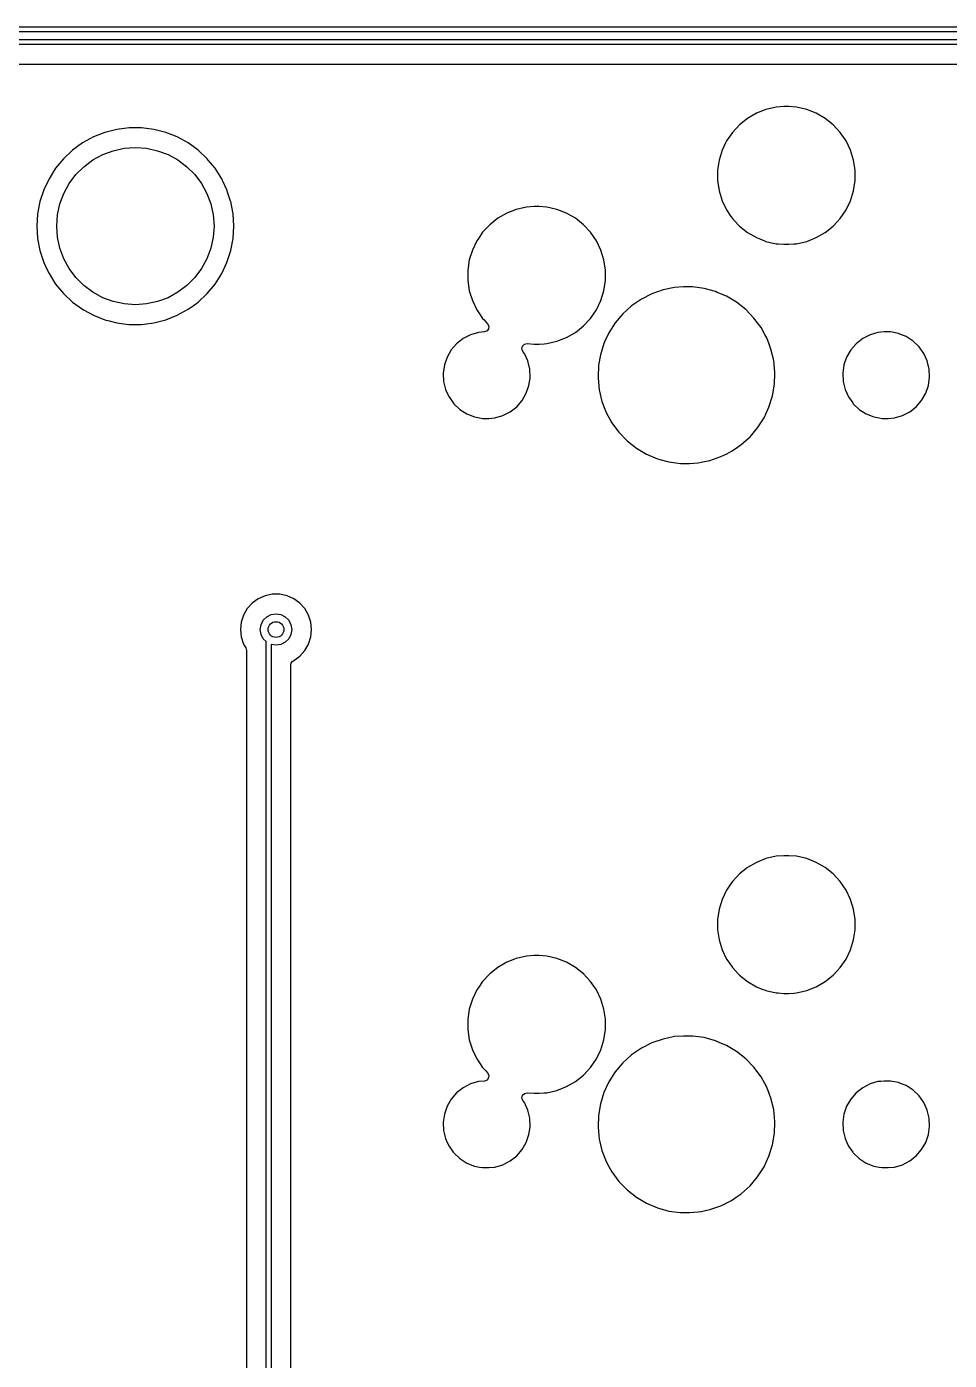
# Model space of a CAD drawing. Extents: x 30 to 259, y -142 to -25.
# Drawn here: x 51.08 to 74.55, y -59.58 to -25.66 of the extents above; entities that cross this region are included whole.
import ezdxf

# ---------------------------------------------------------------- set-up
doc = ezdxf.new("R2010")
doc.units = 0
doc.layers.add('BLACK', color=7, linetype='CONTINUOUS')

msp = doc.modelspace()

# ---------------------------------------------------------------- linework, layer by layer
at = {"layer": 'BLACK', "linetype": 'CONTINUOUS'}
for p, q in [((31.6, -25.6615), (237.95, -25.6615)), ((237.924, -25.7885), (31.6263, -25.7885)), ((31.7354, -25.9885), (235.737, -25.9885)), ((235.711, -26.1155), (31.7618, -26.1155)), ((32.165, -26.616), (115.136, -26.616)), ((69.8851, -27.7676), (69.6409, -27.8634)), ((70.1409, -27.7092), (69.8851, -27.7676)), ((70.337, -27.6945), (70.1409, -27.7092)), ((70.468, -27.6945), (70.337, -27.6945)), ((70.337, -27.6945), (70.337, -27.6945)), ((70.6641, -27.7092), (70.468, -27.6945)), ((70.468, -27.6945), (70.468, -27.6945)), ((70.9199, -27.7676), (70.6641, -27.7092)), ((71.1641, -27.8634), (70.9199, -27.7676)), ((69.4136, -27.9946), (69.2085, -28.1582)), ((69.6409, -27.8634), (69.4136, -27.9946)), ((71.3914, -27.9946), (71.1641, -27.8634)), ((71.5965, -28.1582), (71.3914, -27.9946)), ((71.3914, -27.9946), (71.3914, -27.9946)), ((52.7812, -28.467), (52.5055, -28.6186)), ((53.0738, -28.3512), (52.7812, -28.467)), ((53.3785, -28.2729), (53.0738, -28.3512)), ((53.6907, -28.2335), (53.3785, -28.2729)), ((54.0053, -28.2335), (53.6907, -28.2335)), ((53.6907, -28.2335), (53.6907, -28.2335)), ((54.3175, -28.2729), (54.0053, -28.2335)), ((54.0053, -28.2335), (54.0053, -28.2335)), ((54.6222, -28.3512), (54.3175, -28.2729)), ((54.9148, -28.467), (54.6222, -28.3512)), ((55.1905, -28.6186), (54.9148, -28.467)), ((69.0301, -28.3505), (68.8823, -28.5673)), ((69.2085, -28.1582), (69.0301, -28.3505)), ((71.7749, -28.3505), (71.5965, -28.1582)), ((71.5965, -28.1582), (71.5965, -28.1582)), ((71.5965, -28.1582), (71.5965, -28.1582)), ((71.9227, -28.5673), (71.7749, -28.3505)), ((71.7749, -28.3505), (71.7749, -28.3505)), ((71.7749, -28.3505), (71.7749, -28.3505)), ((52.251, -28.8035), (52.0216, -29.0189)), ((52.5055, -28.6186), (52.251, -28.8035)), ((53.0172, -28.9147), (53.2845, -28.815)), ((53.2845, -28.815), (53.5634, -28.7544)), ((53.5634, -28.7544), (53.848, -28.734)), ((53.848, -28.734), (54.1326, -28.7544)), ((54.1326, -28.7544), (54.4115, -28.815)), ((54.4115, -28.815), (54.6788, -28.9147)), ((55.445, -28.8035), (55.1905, -28.6186)), ((55.6744, -29.0189), (55.445, -28.8035)), ((68.7684, -28.8037), (68.6911, -29.0544)), ((68.8576, -28.6186), (68.7684, -28.8037)), ((68.8823, -28.5673), (68.8576, -28.6186)), ((72.0366, -28.8037), (71.9227, -28.5673)), ((72.1139, -29.0544), (72.0366, -28.8037)), ((52.0216, -29.0189), (51.8211, -29.2613)), ((52.5383, -29.2225), (52.7667, -29.0515)), ((52.7667, -29.0515), (53.0172, -28.9147)), ((54.6788, -28.9147), (54.9293, -29.0515)), ((54.9293, -29.0515), (55.1577, -29.2225)), ((55.7037, -29.0544), (55.6744, -29.0189)), ((55.8749, -29.2613), (55.7037, -29.0544)), ((68.6911, -29.0544), (68.652, -29.3138)), ((72.153, -29.3138), (72.1139, -29.0544)), ((51.8211, -29.2613), (51.6525, -29.527)), ((52.1655, -29.6527), (52.3365, -29.4243)), ((52.3365, -29.4243), (52.5383, -29.2225)), ((55.1577, -29.2225), (55.3595, -29.4243)), ((55.3595, -29.4243), (55.5305, -29.6527)), ((56.0435, -29.527), (55.8749, -29.2613)), ((68.652, -29.3138), (68.652, -29.5762)), ((72.153, -29.5762), (72.153, -29.3138)), ((51.5185, -29.8117), (51.4213, -30.1109)), ((51.6525, -29.527), (51.5185, -29.8117)), ((52.0287, -29.9032), (52.1655, -29.6527)), ((55.5305, -29.6527), (55.6673, -29.9032)), ((56.0667, -29.5762), (56.0435, -29.527)), ((56.1775, -29.8117), (56.0667, -29.5762)), ((56.2037, -29.8922), (56.1775, -29.8117)), ((68.652, -29.5762), (68.6911, -29.8356)), ((68.6911, -29.8356), (68.7684, -30.0863)), ((72.0366, -30.0863), (72.1139, -29.8356)), ((72.1139, -29.8356), (72.153, -29.5762)), ((51.4213, -30.1109), (51.3623, -30.42)), ((51.8684, -30.4494), (51.929, -30.1705)), ((51.929, -30.1705), (52.0287, -29.9032)), ((55.6673, -29.9032), (55.767, -30.1705)), ((55.767, -30.1705), (55.8276, -30.4494)), ((56.2695, -30.0949), (56.2037, -29.8922)), ((56.2747, -30.1109), (56.2695, -30.0949)), ((56.3337, -30.42), (56.2747, -30.1109)), ((68.7684, -30.0863), (68.8823, -30.3227)), ((71.9227, -30.3227), (72.0366, -30.0863)), ((51.3623, -30.42), (51.3426, -30.734)), ((51.848, -30.734), (51.8684, -30.4494)), ((55.8276, -30.4494), (55.848, -30.734)), ((56.3534, -30.734), (56.3337, -30.42)), ((63.2909, -30.4034), (63.0636, -30.5346)), ((63.5351, -30.3076), (63.2909, -30.4034)), ((63.7909, -30.2492), (63.5351, -30.3076)), ((63.987, -30.2345), (63.7909, -30.2492)), ((64.118, -30.2345), (63.987, -30.2345)), ((63.987, -30.2345), (63.987, -30.2345)), ((64.3141, -30.2492), (64.118, -30.2345)), ((64.118, -30.2345), (64.118, -30.2345)), ((64.5699, -30.3076), (64.3141, -30.2492)), ((64.8141, -30.4034), (64.5699, -30.3076)), ((64.875, -30.4386), (64.8141, -30.4034)), ((64.8141, -30.4034), (64.8141, -30.4034)), ((64.8141, -30.4034), (64.8141, -30.4034)), ((65.0414, -30.5346), (64.875, -30.4386)), ((68.8823, -30.3227), (68.9947, -30.4875)), ((68.9947, -30.4875), (69.0301, -30.5395)), ((71.7749, -30.5395), (71.9227, -30.3227)), ((51.3426, -30.734), (51.3623, -31.048)), ((51.8684, -31.0186), (51.848, -30.734)), ((55.848, -30.734), (55.8276, -31.0186)), ((56.3337, -31.048), (56.3534, -30.734)), ((62.8585, -30.6982), (62.6801, -30.8905)), ((63.0636, -30.5346), (62.8585, -30.6982)), ((65.2465, -30.6982), (65.0414, -30.5346)), ((65.0414, -30.5346), (65.0414, -30.5346)), ((65.4249, -30.8905), (65.2465, -30.6982)), ((65.2465, -30.6982), (65.2465, -30.6982)), ((65.2465, -30.6982), (65.2465, -30.6982)), ((69.0301, -30.5395), (69.1773, -30.6982)), ((69.1773, -30.6982), (69.2085, -30.7318)), ((69.2085, -30.7318), (69.4136, -30.8954)), ((71.3914, -30.8954), (71.5965, -30.7318)), ((71.5965, -30.7318), (71.6958, -30.6248)), ((71.6958, -30.6248), (71.7749, -30.5395)), ((71.7749, -30.5395), (71.7749, -30.5395)), ((71.7749, -30.5395), (71.7749, -30.5395)), ((51.3623, -31.048), (51.4213, -31.3571)), ((51.929, -31.2975), (51.8684, -31.0186)), ((55.8276, -31.0186), (55.767, -31.2975)), ((56.2747, -31.3571), (56.3337, -31.048)), ((62.5323, -31.1073), (62.4184, -31.3437)), ((62.5796, -31.0379), (62.5323, -31.1073)), ((62.6801, -30.8905), (62.5796, -31.0379)), ((65.5727, -31.1073), (65.4249, -30.8905)), ((65.4249, -30.8905), (65.4249, -30.8905)), ((65.4249, -30.8905), (65.4249, -30.8905)), ((65.6866, -31.3437), (65.5727, -31.1073)), ((69.4136, -30.8954), (69.6409, -31.0266)), ((69.6409, -31.0266), (69.7284, -31.0609)), ((69.7284, -31.0609), (69.8465, -31.1073)), ((69.8465, -31.1073), (69.8851, -31.1224)), ((69.8851, -31.1224), (70.1409, -31.1808)), ((70.1409, -31.1808), (70.1969, -31.185)), ((70.1969, -31.185), (70.337, -31.1955)), ((70.337, -31.1955), (70.337, -31.1955)), ((70.337, -31.1955), (70.468, -31.1955)), ((70.468, -31.1955), (70.5906, -31.1863)), ((70.468, -31.1955), (70.468, -31.1955)), ((70.5906, -31.1863), (70.6641, -31.1808)), ((70.6641, -31.1808), (70.9199, -31.1224)), ((70.9199, -31.1224), (71.1641, -31.0266)), ((71.1641, -31.0266), (71.3914, -30.8954)), ((51.4213, -31.3571), (51.5111, -31.6337)), ((52.0287, -31.5648), (51.929, -31.2975)), ((55.767, -31.2975), (55.6673, -31.5648)), ((56.1775, -31.6563), (56.2747, -31.3571)), ((62.4184, -31.3437), (62.3411, -31.5944)), ((65.7639, -31.5944), (65.6866, -31.3437)), ((51.5111, -31.6337), (51.5185, -31.6563)), ((51.5185, -31.6563), (51.5997, -31.8288)), ((51.5997, -31.8288), (51.6525, -31.941)), ((52.1655, -31.8153), (52.0287, -31.5648)), ((52.3365, -32.0437), (52.1655, -31.8153)), ((55.5305, -31.8153), (55.3595, -32.0437)), ((55.6673, -31.5648), (55.5305, -31.8153)), ((56.0435, -31.941), (56.1775, -31.6563)), ((62.3411, -31.5944), (62.302, -31.8538)), ((62.302, -31.8538), (62.302, -32.1162)), ((65.803, -31.8538), (65.7639, -31.5944)), ((65.803, -32.1162), (65.803, -31.8538)), ((51.6525, -31.941), (51.8211, -32.2067)), ((51.8211, -32.2067), (52.0216, -32.4491)), ((52.5383, -32.2455), (52.3365, -32.0437)), ((55.3595, -32.0437), (55.1577, -32.2455)), ((55.6744, -32.4491), (55.8749, -32.2067)), ((55.8749, -32.2067), (56.0435, -31.941)), ((62.302, -32.1162), (62.3411, -32.3756)), ((65.7639, -32.3756), (65.803, -32.1162)), ((52.0216, -32.4491), (52.251, -32.6645)), ((52.7667, -32.4165), (52.5383, -32.2455)), ((53.0172, -32.5533), (52.7667, -32.4165)), ((53.2845, -32.653), (53.0172, -32.5533)), ((54.6788, -32.5533), (54.4115, -32.653)), ((54.9293, -32.4165), (54.6788, -32.5533)), ((55.1577, -32.2455), (54.9293, -32.4165)), ((55.445, -32.6645), (55.6744, -32.4491)), ((55.6744, -32.4491), (55.6744, -32.4491)), ((55.6744, -32.4491), (55.6744, -32.4491)), ((62.3411, -32.3756), (62.4184, -32.6263)), ((65.6866, -32.6263), (65.7639, -32.3756)), ((66.9843, -32.4541), (66.7162, -32.5896)), ((67.2682, -32.3555), (66.9843, -32.4541)), ((67.5627, -32.2956), (67.2682, -32.3555)), ((67.7875, -32.2806), (67.5627, -32.2956)), ((68.0127, -32.2806), (67.7875, -32.2806)), ((67.7875, -32.2806), (67.7875, -32.2806)), ((68.3106, -32.3207), (68.0127, -32.2806)), ((68.6004, -32.4), (68.3106, -32.3207)), ((68.3106, -32.3207), (68.3106, -32.3207)), ((68.3106, -32.3207), (68.3106, -32.3207)), ((68.6445, -32.4187), (68.6004, -32.4)), ((68.877, -32.5173), (68.6445, -32.4187)), ((69.0063, -32.5939), (68.877, -32.5173)), ((52.251, -32.6645), (52.5055, -32.8494)), ((52.5055, -32.8494), (52.543, -32.87)), ((52.543, -32.87), (52.7812, -33.001)), ((53.5634, -32.7136), (53.2845, -32.653)), ((53.848, -32.734), (53.5634, -32.7136)), ((54.1326, -32.7136), (53.848, -32.734)), ((54.4115, -32.653), (54.1326, -32.7136)), ((54.9148, -33.001), (55.1905, -32.8494)), ((55.1905, -32.8494), (55.314, -32.7597)), ((55.314, -32.7597), (55.445, -32.6645)), ((62.4184, -32.6263), (62.5323, -32.8627)), ((62.5323, -32.8627), (62.5994, -32.9612)), ((65.4249, -33.0795), (65.5727, -32.8627)), ((65.5727, -32.8627), (65.6866, -32.6263)), ((66.4684, -32.7597), (66.2456, -32.9612)), ((66.7162, -32.5896), (66.4684, -32.7597)), ((69.1356, -32.6705), (69.0063, -32.5939)), ((69.3714, -32.8567), (69.1356, -32.6705)), ((69.1356, -32.6705), (69.1356, -32.6705)), ((69.1356, -32.6705), (69.1356, -32.6705)), ((69.5803, -33.0727), (69.3714, -32.8567)), ((52.7812, -33.001), (52.9275, -33.0589)), ((52.9275, -33.0589), (53.0738, -33.1168)), ((53.0738, -33.1168), (53.1791, -33.1438)), ((53.1791, -33.1438), (53.3785, -33.1951)), ((53.3785, -33.1951), (53.6118, -33.2245)), ((53.6118, -33.2245), (53.6907, -33.2345)), ((53.6907, -33.2345), (53.6907, -33.2345)), ((53.6907, -33.2345), (54.0053, -33.2345)), ((54.0053, -33.2345), (54.0753, -33.2257)), ((54.0053, -33.2345), (54.0053, -33.2345)), ((54.0753, -33.2257), (54.3175, -33.1951)), ((54.3175, -33.1951), (54.6222, -33.1168)), ((54.6222, -33.1168), (54.9148, -33.001)), ((62.5994, -32.9612), (62.6801, -33.0795)), ((62.6801, -33.0795), (62.7147, -33.1168)), ((62.7147, -33.1168), (62.8068, -33.216)), ((62.8068, -33.216), (62.8376, -33.2767)), ((65.2465, -33.2718), (65.3903, -33.1168)), ((65.3903, -33.1168), (65.4249, -33.0795)), ((65.4249, -33.0795), (65.4249, -33.0795)), ((65.4249, -33.0795), (65.4249, -33.0795)), ((66.0516, -33.1907), (65.8899, -33.444)), ((66.2456, -32.9612), (66.0516, -33.1907)), ((69.7585, -33.3146), (69.5803, -33.0727)), ((62.3713, -33.4978), (62.1843, -33.5942)), ((62.5731, -33.4386), (62.3713, -33.4978)), ((62.7277, -33.4238), (62.5731, -33.4386)), ((62.791, -33.399), (62.7277, -33.4238)), ((62.8318, -33.3445), (62.791, -33.399)), ((62.8376, -33.2767), (62.8318, -33.3445)), ((64.5699, -33.6624), (64.8141, -33.5666)), ((64.8141, -33.5666), (65.0414, -33.4354)), ((65.0414, -33.4354), (65.2465, -33.2718)), ((65.8899, -33.444), (65.7885, -33.6624)), ((69.8529, -33.4869), (69.7585, -33.3146)), ((69.9029, -33.5781), (69.8529, -33.4869)), ((72.5313, -33.4978), (72.3443, -33.5942)), ((72.7331, -33.4386), (72.5313, -33.4978)), ((72.8029, -33.4319), (72.7331, -33.4386)), ((72.89, -33.4236), (72.8029, -33.4319)), ((73.0477, -33.4236), (72.89, -33.4236)), ((73.2542, -33.4634), (73.0477, -33.4236)), ((73.0477, -33.4236), (73.0477, -33.4236)), ((73.2914, -33.4783), (73.2542, -33.4634)), ((73.2542, -33.4634), (73.2542, -33.4634)), ((73.2542, -33.4634), (73.2542, -33.4634)), ((73.4495, -33.5416), (73.2914, -33.4783)), ((73.6264, -33.6553), (73.4495, -33.5416)), ((61.8812, -33.8832), (61.7761, -34.0654)), ((62.019, -33.7243), (61.8812, -33.8832)), ((62.1843, -33.5942), (62.019, -33.7243)), ((63.6796, -33.8526), (63.6954, -33.7852)), ((63.7024, -33.918), (63.6796, -33.8526)), ((63.6954, -33.7852), (63.7449, -33.7368)), ((63.7449, -33.7368), (63.8127, -33.7224)), ((63.8127, -33.7224), (63.987, -33.7355)), ((63.987, -33.7355), (63.987, -33.7355)), ((63.987, -33.7355), (64.118, -33.7355)), ((64.118, -33.7355), (64.2406, -33.7263)), ((64.118, -33.7355), (64.118, -33.7355)), ((64.2406, -33.7263), (64.3141, -33.7208)), ((64.3141, -33.7208), (64.5699, -33.6624)), ((65.763, -33.7179), (65.6744, -34.0035)), ((65.7634, -33.7165), (65.763, -33.7179)), ((65.7885, -33.6624), (65.7634, -33.7165)), ((69.964, -33.7368), (69.9029, -33.5781)), ((70.0109, -33.8586), (69.964, -33.7368)), ((70.0806, -34.1509), (70.0109, -33.8586)), ((72.0412, -33.8832), (71.9361, -34.0654)), ((72.179, -33.7243), (72.0412, -33.8832)), ((72.3443, -33.5942), (72.179, -33.7243)), ((73.7787, -33.8005), (73.6264, -33.6553)), ((73.6264, -33.6553), (73.6264, -33.6553)), ((73.6264, -33.6553), (73.6264, -33.6553)), ((73.9007, -33.9718), (73.7787, -33.8005)), ((73.7787, -33.8005), (73.7787, -33.8005)), ((61.7761, -34.0654), (61.7073, -34.2642)), ((63.7407, -33.9718), (63.7024, -33.918)), ((63.8281, -34.1631), (63.7407, -33.9718)), ((63.7407, -33.9718), (63.7407, -33.9718)), ((63.7407, -33.9718), (63.7407, -33.9718)), ((63.8776, -34.3675), (63.8281, -34.1631)), ((65.6744, -34.0035), (65.6292, -34.2711)), ((70.1107, -34.4498), (70.0806, -34.1509)), ((71.9361, -34.0654), (71.8673, -34.2642)), ((73.9881, -34.1631), (73.9007, -33.9718)), ((73.9007, -33.9718), (73.9007, -33.9718)), ((73.9007, -33.9718), (73.9007, -33.9718)), ((74.0376, -34.3675), (73.9881, -34.1631)), ((61.7073, -34.2642), (61.6773, -34.4724)), ((61.6773, -34.4724), (61.6874, -34.6825)), ((61.6773, -34.4724), (61.6773, -34.4724)), ((63.8877, -34.5776), (63.8776, -34.3675)), ((63.8844, -34.6002), (63.8877, -34.5776)), ((65.6161, -34.5461), (65.6143, -34.6002)), ((65.6244, -34.2998), (65.6161, -34.5461)), ((65.6292, -34.2711), (65.6244, -34.2998)), ((70.1006, -34.7502), (70.1099, -34.4724)), ((70.1099, -34.4724), (70.1107, -34.4498)), ((71.8673, -34.2642), (71.8373, -34.4724)), ((71.8373, -34.4724), (71.8474, -34.6825)), ((71.8373, -34.4724), (71.8373, -34.4724)), ((74.0177, -34.7858), (74.0477, -34.5776)), ((74.0477, -34.5776), (74.0376, -34.3675)), ((61.6874, -34.6825), (61.7369, -34.8869)), ((61.7369, -34.8869), (61.7816, -34.9846)), ((63.7889, -34.9846), (63.8577, -34.7858)), ((63.8577, -34.7858), (63.8844, -34.6002)), ((65.6143, -34.6002), (65.6444, -34.8991)), ((65.6444, -34.8991), (65.7141, -35.1914)), ((70.0506, -35.0465), (70.1006, -34.7502)), ((71.8474, -34.6825), (71.8969, -34.8869)), ((71.8969, -34.8869), (71.9416, -34.9846)), ((73.9489, -34.9846), (74.0177, -34.7858)), ((61.7816, -34.9846), (61.8243, -35.0782)), ((61.8243, -35.0782), (61.9333, -35.2312)), ((61.9333, -35.2312), (61.9463, -35.2495)), ((61.9463, -35.2495), (62.0986, -35.3947)), ((63.546, -35.3257), (63.6838, -35.1668)), ((63.6838, -35.1668), (63.7889, -34.9846)), ((65.7141, -35.1914), (65.8221, -35.4719)), ((69.9616, -35.3335), (70.0506, -35.0465)), ((71.9416, -34.9846), (71.9843, -35.0782)), ((71.9843, -35.0782), (72.0933, -35.2312)), ((72.0933, -35.2312), (72.1063, -35.2495)), ((72.1063, -35.2495), (72.2586, -35.3947)), ((73.706, -35.3257), (73.8438, -35.1668)), ((73.8438, -35.1668), (73.9489, -34.9846)), ((62.0986, -35.3947), (62.0986, -35.3947)), ((62.0986, -35.3947), (62.0986, -35.3947)), ((62.0986, -35.3947), (62.2755, -35.5084)), ((62.2755, -35.5084), (62.2755, -35.5084)), ((62.2755, -35.5084), (62.4708, -35.5866)), ((62.4708, -35.5866), (62.5996, -35.6114)), ((62.9919, -35.6114), (63.1937, -35.5522)), ((63.1937, -35.5522), (63.3807, -35.4558)), ((63.3807, -35.4558), (63.546, -35.3257)), ((65.8221, -35.4719), (65.9665, -35.7354)), ((69.6734, -35.8593), (69.8351, -35.606)), ((69.8351, -35.606), (69.9616, -35.3335)), ((72.2586, -35.3947), (72.2586, -35.3947)), ((72.2586, -35.3947), (72.2586, -35.3947)), ((72.2586, -35.3947), (72.4355, -35.5084)), ((72.4355, -35.5084), (72.4355, -35.5084)), ((72.4355, -35.5084), (72.6308, -35.5866)), ((72.6308, -35.5866), (72.7596, -35.6114)), ((73.1519, -35.6114), (73.3537, -35.5522)), ((73.3537, -35.5522), (73.5407, -35.4558)), ((73.5407, -35.4558), (73.706, -35.3257)), ((62.5996, -35.6114), (62.6773, -35.6264)), ((62.6773, -35.6264), (62.6773, -35.6264)), ((62.6773, -35.6264), (62.835, -35.6264)), ((62.835, -35.6264), (62.9919, -35.6114)), ((62.835, -35.6264), (62.835, -35.6264)), ((65.9665, -35.7354), (66.0578, -35.8593)), ((66.0578, -35.8593), (66.1447, -35.9773)), ((69.4794, -36.0888), (69.6734, -35.8593)), ((72.7596, -35.6114), (72.8373, -35.6264)), ((72.8373, -35.6264), (72.8373, -35.6264)), ((72.8373, -35.6264), (72.995, -35.6264)), ((72.995, -35.6264), (73.1519, -35.6114)), ((72.995, -35.6264), (72.995, -35.6264)), ((66.1447, -35.9773), (66.3536, -36.1933)), ((66.3536, -36.1933), (66.5894, -36.3795)), ((69.2566, -36.2903), (69.4794, -36.0888)), ((66.5894, -36.3795), (66.848, -36.5327)), ((66.848, -36.5327), (67.1246, -36.65)), ((68.4568, -36.6945), (68.7407, -36.5959)), ((68.7407, -36.5959), (68.8889, -36.521)), ((68.8889, -36.521), (69.0088, -36.4604)), ((69.0088, -36.4604), (69.1267, -36.3795)), ((69.1267, -36.3795), (69.2566, -36.2903)), ((67.1246, -36.65), (67.1246, -36.65)), ((67.1246, -36.65), (67.1246, -36.65)), ((67.1246, -36.65), (67.1885, -36.6675)), ((67.1885, -36.6675), (67.4144, -36.7293)), ((67.4144, -36.7293), (67.7123, -36.7694)), ((67.7123, -36.7694), (67.9375, -36.7694)), ((67.9375, -36.7694), (68.1623, -36.7544)), ((67.9375, -36.7694), (67.9375, -36.7694)), ((68.1623, -36.7544), (68.2359, -36.7394)), ((68.2359, -36.7394), (68.4568, -36.6945)), ((56.8191, -40.3196), (56.6925, -40.4603)), ((56.9723, -40.2083), (56.8191, -40.3196)), ((57.1452, -40.1314), (56.9723, -40.2083)), ((57.3304, -40.092), (57.1452, -40.1314)), ((57.5196, -40.092), (57.3304, -40.092)), ((57.3304, -40.092), (57.3304, -40.092)), ((57.7048, -40.1314), (57.5196, -40.092)), ((57.5196, -40.092), (57.5196, -40.092)), ((57.8777, -40.2083), (57.7048, -40.1314)), ((58.0309, -40.3196), (57.8777, -40.2083)), ((58.1575, -40.4603), (58.0309, -40.3196)), ((56.5978, -40.6242), (56.5393, -40.8042)), ((56.6925, -40.4603), (56.5978, -40.6242)), ((57.1014, -40.7574), (57.1899, -40.6689)), ((57.1899, -40.6689), (57.3014, -40.6121)), ((57.3014, -40.6121), (57.425, -40.5925)), ((57.425, -40.5925), (57.5486, -40.6121)), ((57.5486, -40.6121), (57.6601, -40.6689)), ((57.6601, -40.6689), (57.7486, -40.7574)), ((58.2522, -40.6242), (58.1575, -40.4603)), ((58.3107, -40.8042), (58.2522, -40.6242)), ((58.2522, -40.6242), (58.2522, -40.6242)), ((56.5393, -40.8042), (56.5195, -40.9925)), ((56.5195, -40.9925), (56.5393, -41.1808)), ((57.025, -40.9925), (57.0446, -40.8689)), ((57.0446, -41.1161), (57.025, -40.9925)), ((57.0446, -40.8689), (57.1014, -40.7574)), ((57.7486, -40.7574), (57.8054, -40.8689)), ((57.8054, -40.8689), (57.825, -40.9925)), ((57.825, -40.9925), (57.8054, -41.1161)), ((58.3305, -40.9925), (58.3107, -40.8042)), ((58.3107, -41.1808), (58.3305, -40.9925)), ((56.5393, -41.1808), (56.5978, -41.3608)), ((56.5978, -41.3608), (56.6559, -41.4614)), ((57.1014, -41.2276), (57.0446, -41.1161)), ((57.173, -41.2992), (57.1014, -41.2276)), ((57.173, -81.6135), (57.173, -41.2992)), ((57.3014, -41.3729), (57.3, -41.3722)), ((57.3, -41.3722), (57.3, -81.5872)), ((57.425, -41.3925), (57.3014, -41.3729)), ((57.5486, -41.3729), (57.425, -41.3925)), ((57.6601, -41.3161), (57.5486, -41.3729)), ((57.7486, -41.2276), (57.6601, -41.3161)), ((57.8054, -41.1161), (57.7486, -41.2276)), ((58.1575, -41.5247), (58.2522, -41.3608)), ((58.2522, -41.3608), (58.3107, -41.1808)), ((58.2522, -41.3608), (58.2522, -41.3608)), ((56.6559, -41.4614), (56.6725, -41.5234)), ((56.6725, -41.5234), (56.6725, -81.5684)), ((57.8777, -41.7767), (58.0309, -41.6654)), ((58.0309, -41.6654), (58.1575, -41.5247)), ((57.8005, -41.8916), (57.8095, -41.8451)), ((57.8005, -48.6262), (57.8005, -41.8916)), ((57.8095, -41.8451), (57.8353, -41.8054)), ((57.8353, -41.8054), (57.8741, -41.7783)), ((57.8741, -41.7783), (57.8777, -41.7767)), ((70.1409, -46.7592), (69.8851, -46.8176)), ((70.337, -46.7445), (70.1409, -46.7592)), ((70.468, -46.7445), (70.337, -46.7445)), ((70.337, -46.7445), (70.337, -46.7445)), ((70.6641, -46.7592), (70.468, -46.7445)), ((70.468, -46.7445), (70.468, -46.7445)), ((70.9199, -46.8176), (70.6641, -46.7592)), ((69.4136, -47.0446), (69.2085, -47.2082)), ((69.6409, -46.9134), (69.4136, -47.0446)), ((69.8851, -46.8176), (69.6409, -46.9134)), ((71.1641, -46.9134), (70.9199, -46.8176)), ((71.3914, -47.0446), (71.1641, -46.9134)), ((71.5965, -47.2082), (71.3914, -47.0446)), ((71.3914, -47.0446), (71.3914, -47.0446)), ((69.0301, -47.4005), (68.9694, -47.4895)), ((69.2085, -47.2082), (69.0301, -47.4005)), ((71.7749, -47.4005), (71.5965, -47.2082)), ((71.5965, -47.2082), (71.5965, -47.2082)), ((71.5965, -47.2082), (71.5965, -47.2082)), ((71.9227, -47.6173), (71.7749, -47.4005)), ((71.7749, -47.4005), (71.7749, -47.4005)), ((71.7749, -47.4005), (71.7749, -47.4005)), ((68.8823, -47.6173), (68.7684, -47.8537)), ((68.9694, -47.4895), (68.8823, -47.6173)), ((72.0366, -47.8537), (71.9227, -47.6173)), ((68.6911, -48.1044), (68.652, -48.3638)), ((68.7684, -47.8537), (68.6911, -48.1044)), ((72.1139, -48.1044), (72.0366, -47.8537)), ((72.153, -48.3638), (72.1139, -48.1044)), ((68.652, -48.3638), (68.652, -48.6262)), ((72.153, -48.6262), (72.153, -48.3638)), ((57.8005, -53.5224), (57.8005, -48.6262)), ((68.652, -48.6262), (68.6911, -48.8856)), ((72.1139, -48.8856), (72.153, -48.6262)), ((68.6911, -48.8856), (68.7684, -49.1363)), ((68.7684, -49.1363), (68.8823, -49.3727)), ((71.9227, -49.3727), (72.0366, -49.1363)), ((72.0366, -49.1363), (72.1139, -48.8856)), ((63.2909, -49.4534), (63.0636, -49.5846)), ((63.5351, -49.3576), (63.2909, -49.4534)), ((63.7909, -49.2992), (63.5351, -49.3576)), ((63.987, -49.2845), (63.7909, -49.2992)), ((64.118, -49.2845), (63.987, -49.2845)), ((63.987, -49.2845), (63.987, -49.2845)), ((64.3141, -49.2992), (64.118, -49.2845)), ((64.118, -49.2845), (64.118, -49.2845)), ((64.5699, -49.3576), (64.3141, -49.2992)), ((64.8141, -49.4534), (64.5699, -49.3576)), ((65.0414, -49.5846), (64.8141, -49.4534)), ((68.8823, -49.3727), (68.9373, -49.4534)), ((68.9373, -49.4534), (69.0301, -49.5895)), ((71.7749, -49.5895), (71.9227, -49.3727)), ((62.8585, -49.7482), (62.6801, -49.9405)), ((63.0636, -49.5846), (62.8585, -49.7482)), ((65.2465, -49.7482), (65.0414, -49.5846)), ((65.0414, -49.5846), (65.0414, -49.5846)), ((65.4249, -49.9405), (65.2465, -49.7482)), ((65.2465, -49.7482), (65.2465, -49.7482)), ((65.2465, -49.7482), (65.2465, -49.7482)), ((69.0301, -49.5895), (69.1773, -49.7482)), ((69.1773, -49.7482), (69.2085, -49.7818)), ((69.2085, -49.7818), (69.4136, -49.9454)), ((71.3914, -49.9454), (71.5965, -49.7818)), ((71.5965, -49.7818), (71.6958, -49.6748)), ((71.6958, -49.6748), (71.7749, -49.5895)), ((71.7749, -49.5895), (71.7749, -49.5895)), ((71.7749, -49.5895), (71.7749, -49.5895)), ((62.5323, -50.1573), (62.4184, -50.3937)), ((62.5796, -50.0879), (62.5323, -50.1573)), ((62.6801, -49.9405), (62.5796, -50.0879)), ((65.5727, -50.1573), (65.4249, -49.9405)), ((65.4249, -49.9405), (65.4249, -49.9405)), ((65.4249, -49.9405), (65.4249, -49.9405)), ((65.6866, -50.3937), (65.5727, -50.1573)), ((69.4136, -49.9454), (69.6409, -50.0766)), ((69.6409, -50.0766), (69.809, -50.1426)), ((69.809, -50.1426), (69.8465, -50.1573)), ((69.8465, -50.1573), (69.8851, -50.1724)), ((69.8851, -50.1724), (70.1409, -50.2308)), ((70.6641, -50.2308), (70.9199, -50.1724)), ((70.9199, -50.1724), (71.1641, -50.0766)), ((71.1641, -50.0766), (71.3914, -49.9454)), ((62.4184, -50.3937), (62.3411, -50.6444)), ((65.7639, -50.6444), (65.6866, -50.3937)), ((70.1409, -50.2308), (70.1969, -50.235)), ((70.1969, -50.235), (70.337, -50.2455)), ((70.337, -50.2455), (70.337, -50.2455)), ((70.337, -50.2455), (70.468, -50.2455)), ((70.468, -50.2455), (70.5906, -50.2363)), ((70.468, -50.2455), (70.468, -50.2455)), ((70.5906, -50.2363), (70.6641, -50.2308)), ((62.3411, -50.6444), (62.302, -50.9038)), ((65.803, -50.9038), (65.7639, -50.6444)), ((62.302, -50.9038), (62.302, -51.1662)), ((62.302, -51.1662), (62.3411, -51.4256)), ((65.7639, -51.4256), (65.803, -51.1662)), ((65.803, -51.1662), (65.803, -50.9038)), ((62.3411, -51.4256), (62.4184, -51.6763)), ((65.6866, -51.6763), (65.7639, -51.4256)), ((66.9843, -51.5041), (66.7162, -51.6396)), ((67.2682, -51.4055), (66.9843, -51.5041)), ((67.5627, -51.3456), (67.2682, -51.4055)), ((67.7875, -51.3306), (67.5627, -51.3456)), ((68.0127, -51.3306), (67.7875, -51.3306)), ((67.7875, -51.3306), (67.7875, -51.3306)), ((68.3106, -51.3707), (68.0127, -51.3306)), ((68.6004, -51.45), (68.3106, -51.3707)), ((68.3106, -51.3707), (68.3106, -51.3707)), ((68.3106, -51.3707), (68.3106, -51.3707)), ((68.6959, -51.4906), (68.6004, -51.45)), ((68.877, -51.5673), (68.6959, -51.4906)), ((62.4184, -51.6763), (62.5323, -51.9127)), ((65.5727, -51.9127), (65.6866, -51.6763)), ((66.4684, -51.8097), (66.2456, -52.0112)), ((66.7162, -51.6396), (66.4684, -51.8097)), ((69.0063, -51.6439), (68.877, -51.5673)), ((69.1356, -51.7205), (69.0063, -51.6439)), ((69.3714, -51.9067), (69.1356, -51.7205)), ((69.1356, -51.7205), (69.1356, -51.7205)), ((69.1356, -51.7205), (69.1356, -51.7205)), ((62.5323, -51.9127), (62.5994, -52.0112)), ((62.5994, -52.0112), (62.6801, -52.1295)), ((62.6801, -52.1295), (62.7591, -52.2146)), ((62.7591, -52.2146), (62.8068, -52.266)), ((65.2465, -52.3218), (65.3458, -52.2148)), ((65.3458, -52.2148), (65.4249, -52.1295)), ((65.4249, -52.1295), (65.5727, -51.9127)), ((65.4249, -52.1295), (65.4249, -52.1295)), ((65.4249, -52.1295), (65.4249, -52.1295)), ((66.2456, -52.0112), (66.0516, -52.2407)), ((69.5803, -52.1227), (69.3714, -51.9067)), ((69.7585, -52.3646), (69.5803, -52.1227)), ((62.3713, -52.5478), (62.1843, -52.6442)), ((62.5731, -52.4886), (62.3713, -52.5478)), ((62.7277, -52.4738), (62.5731, -52.4886)), ((62.791, -52.449), (62.7277, -52.4738)), ((62.8318, -52.3945), (62.791, -52.449)), ((62.8068, -52.266), (62.8376, -52.3267)), ((62.8376, -52.3267), (62.8318, -52.3945)), ((64.8141, -52.6166), (65.0414, -52.4854)), ((65.0414, -52.4854), (65.2465, -52.3218)), ((65.8899, -52.494), (65.7634, -52.7665)), ((66.0516, -52.2407), (65.8899, -52.494)), ((69.8529, -52.5369), (69.7585, -52.3646)), ((69.9029, -52.6281), (69.8529, -52.5369)), ((72.5313, -52.5478), (72.3443, -52.6442)), ((72.7331, -52.4886), (72.5313, -52.5478)), ((72.8029, -52.4819), (72.7331, -52.4886)), ((72.89, -52.4736), (72.8029, -52.4819)), ((73.0477, -52.4736), (72.89, -52.4736)), ((73.2542, -52.5134), (73.0477, -52.4736)), ((73.0477, -52.4736), (73.0477, -52.4736)), ((73.3031, -52.533), (73.2542, -52.5134)), ((73.2542, -52.5134), (73.2542, -52.5134)), ((73.2542, -52.5134), (73.2542, -52.5134)), ((73.4495, -52.5916), (73.3031, -52.533)), ((62.019, -52.7743), (61.8812, -52.9332)), ((62.1843, -52.6442), (62.019, -52.7743)), ((63.6796, -52.9026), (63.6954, -52.8352)), ((63.7024, -52.968), (63.6796, -52.9026)), ((63.6954, -52.8352), (63.7449, -52.7868)), ((63.7449, -52.7868), (63.8127, -52.7724)), ((63.8127, -52.7724), (63.987, -52.7855)), ((63.987, -52.7855), (63.987, -52.7855)), ((63.987, -52.7855), (64.118, -52.7855)), ((64.118, -52.7855), (64.2406, -52.7763)), ((64.118, -52.7855), (64.118, -52.7855)), ((64.2406, -52.7763), (64.3141, -52.7708)), ((64.3141, -52.7708), (64.5699, -52.7124)), ((64.5699, -52.7124), (64.8141, -52.6166)), ((65.7634, -52.7665), (65.6744, -53.0535)), ((69.964, -52.7868), (69.9029, -52.6281)), ((70.0109, -52.9086), (69.964, -52.7868)), ((72.179, -52.7743), (72.0412, -52.9332)), ((72.3443, -52.6442), (72.179, -52.7743)), ((73.6264, -52.7053), (73.4495, -52.5916)), ((73.7787, -52.8505), (73.6264, -52.7053)), ((73.6264, -52.7053), (73.6264, -52.7053)), ((73.6264, -52.7053), (73.6264, -52.7053)), ((73.9007, -53.0218), (73.7787, -52.8505)), ((73.7787, -52.8505), (73.7787, -52.8505)), ((61.7761, -53.1154), (61.7073, -53.3142)), ((61.8812, -52.9332), (61.7761, -53.1154)), ((63.7407, -53.0218), (63.7024, -52.968)), ((63.8281, -53.2131), (63.7407, -53.0218)), ((63.7407, -53.0218), (63.7407, -53.0218)), ((63.7407, -53.0218), (63.7407, -53.0218)), ((63.8776, -53.4175), (63.8281, -53.2131)), ((65.6744, -53.0535), (65.6244, -53.3498)), ((70.0806, -53.2009), (70.0109, -52.9086)), ((70.1107, -53.4998), (70.0806, -53.2009)), ((71.9361, -53.1154), (71.8673, -53.3142)), ((72.0412, -52.9332), (71.9361, -53.1154)), ((73.9881, -53.2131), (73.9007, -53.0218)), ((73.9007, -53.0218), (73.9007, -53.0218)), ((73.9007, -53.0218), (73.9007, -53.0218)), ((74.0376, -53.4175), (73.9881, -53.2131)), ((57.8005, -67.6762), (57.8005, -53.5224)), ((61.7073, -53.3142), (61.6773, -53.5224)), ((61.6773, -53.5224), (61.6874, -53.7325)), ((61.6773, -53.5224), (61.6773, -53.5224)), ((63.8877, -53.6276), (63.8776, -53.4175)), ((65.6244, -53.3498), (65.6143, -53.6502)), ((70.1006, -53.8002), (70.1099, -53.5224)), ((70.1099, -53.5224), (70.1107, -53.4998)), ((71.8673, -53.3142), (71.8373, -53.5224)), ((71.8373, -53.5224), (71.8474, -53.7325)), ((71.8373, -53.5224), (71.8373, -53.5224)), ((74.0477, -53.6276), (74.0376, -53.4175)), ((61.6874, -53.7325), (61.7369, -53.9369)), ((63.7889, -54.0346), (63.8577, -53.8358)), ((63.8577, -53.8358), (63.8844, -53.6502)), ((63.8844, -53.6502), (63.8877, -53.6276)), ((65.6143, -53.6502), (65.6444, -53.9491)), ((70.0506, -54.0965), (70.1006, -53.8002)), ((71.8474, -53.7325), (71.8969, -53.9369)), ((73.9489, -54.0346), (74.0177, -53.8358)), ((74.0177, -53.8358), (74.0477, -53.6276)), ((61.7369, -53.9369), (61.7816, -54.0346)), ((61.7816, -54.0346), (61.8243, -54.1282)), ((61.8243, -54.1282), (61.9333, -54.2812)), ((63.546, -54.3757), (63.6838, -54.2168)), ((63.6838, -54.2168), (63.7889, -54.0346)), ((65.6444, -53.9491), (65.7141, -54.2414)), ((65.7141, -54.2414), (65.8221, -54.5219)), ((69.9616, -54.3835), (70.0506, -54.0965)), ((71.8969, -53.9369), (71.9416, -54.0346)), ((71.9416, -54.0346), (71.9843, -54.1282)), ((71.9843, -54.1282), (72.0933, -54.2812)), ((73.706, -54.3757), (73.8438, -54.2168)), ((73.8438, -54.2168), (73.9489, -54.0346)), ((61.9333, -54.2812), (61.9463, -54.2995)), ((61.9463, -54.2995), (62.0986, -54.4447)), ((62.0986, -54.4447), (62.0986, -54.4447)), ((62.0986, -54.4447), (62.0986, -54.4447)), ((62.0986, -54.4447), (62.2755, -54.5584)), ((62.2755, -54.5584), (62.2755, -54.5584)), ((62.2755, -54.5584), (62.4708, -54.6366)), ((62.9919, -54.6614), (63.1937, -54.6022)), ((63.1937, -54.6022), (63.3807, -54.5058)), ((63.3807, -54.5058), (63.546, -54.3757)), ((65.8221, -54.5219), (65.8985, -54.6614)), ((69.8351, -54.656), (69.9616, -54.3835)), ((72.0933, -54.2812), (72.1063, -54.2995)), ((72.1063, -54.2995), (72.2586, -54.4447)), ((72.2586, -54.4447), (72.2586, -54.4447)), ((72.2586, -54.4447), (72.2586, -54.4447)), ((72.2586, -54.4447), (72.4355, -54.5584)), ((72.4355, -54.5584), (72.4355, -54.5584)), ((72.4355, -54.5584), (72.6308, -54.6366)), ((73.1519, -54.6614), (73.3537, -54.6022)), ((73.3537, -54.6022), (73.5407, -54.5058)), ((73.5407, -54.5058), (73.706, -54.3757)), ((62.4708, -54.6366), (62.5996, -54.6614)), ((62.5996, -54.6614), (62.6773, -54.6764)), ((62.6773, -54.6764), (62.6773, -54.6764)), ((62.6773, -54.6764), (62.835, -54.6764)), ((62.835, -54.6764), (62.9919, -54.6614)), ((62.835, -54.6764), (62.835, -54.6764)), ((65.8985, -54.6614), (65.9665, -54.7854)), ((65.9665, -54.7854), (66.1447, -55.0273)), ((69.4794, -55.1388), (69.6734, -54.9093)), ((69.6734, -54.9093), (69.8351, -54.656)), ((72.6308, -54.6366), (72.7596, -54.6614)), ((72.7596, -54.6614), (72.8373, -54.6764)), ((72.8373, -54.6764), (72.8373, -54.6764)), ((72.8373, -54.6764), (72.995, -54.6764)), ((72.995, -54.6764), (73.1519, -54.6614)), ((72.995, -54.6764), (72.995, -54.6764)), ((66.1447, -55.0273), (66.3536, -55.2433)), ((66.3536, -55.2433), (66.5894, -55.4295)), ((69.2566, -55.3403), (69.4794, -55.1388)), ((66.5894, -55.4295), (66.848, -55.5827)), ((66.848, -55.5827), (67.1246, -55.7)), ((68.7407, -55.6459), (68.8747, -55.5782)), ((68.8747, -55.5782), (69.0088, -55.5104)), ((69.0088, -55.5104), (69.1267, -55.4295)), ((69.1267, -55.4295), (69.2566, -55.3403)), ((67.1246, -55.7), (67.1246, -55.7)), ((67.1246, -55.7), (67.1246, -55.7)), ((67.1246, -55.7), (67.1885, -55.7175)), ((67.1885, -55.7175), (67.4144, -55.7793)), ((67.4144, -55.7793), (67.7123, -55.8194)), ((67.7123, -55.8194), (67.9375, -55.8194)), ((67.9375, -55.8194), (68.1623, -55.8044)), ((67.9375, -55.8194), (67.9375, -55.8194)), ((68.1623, -55.8044), (68.2359, -55.7894)), ((68.2359, -55.7894), (68.4568, -55.7445)), ((68.4568, -55.7445), (68.7407, -55.6459))]:
    msp.add_line(p, q, dxfattribs=at)
at = {"layer": 'BLACK'}
msp.add_circle((57.425, -40.9925), 0.2, dxfattribs=at)

doc.saveas('drawing.dxf')
